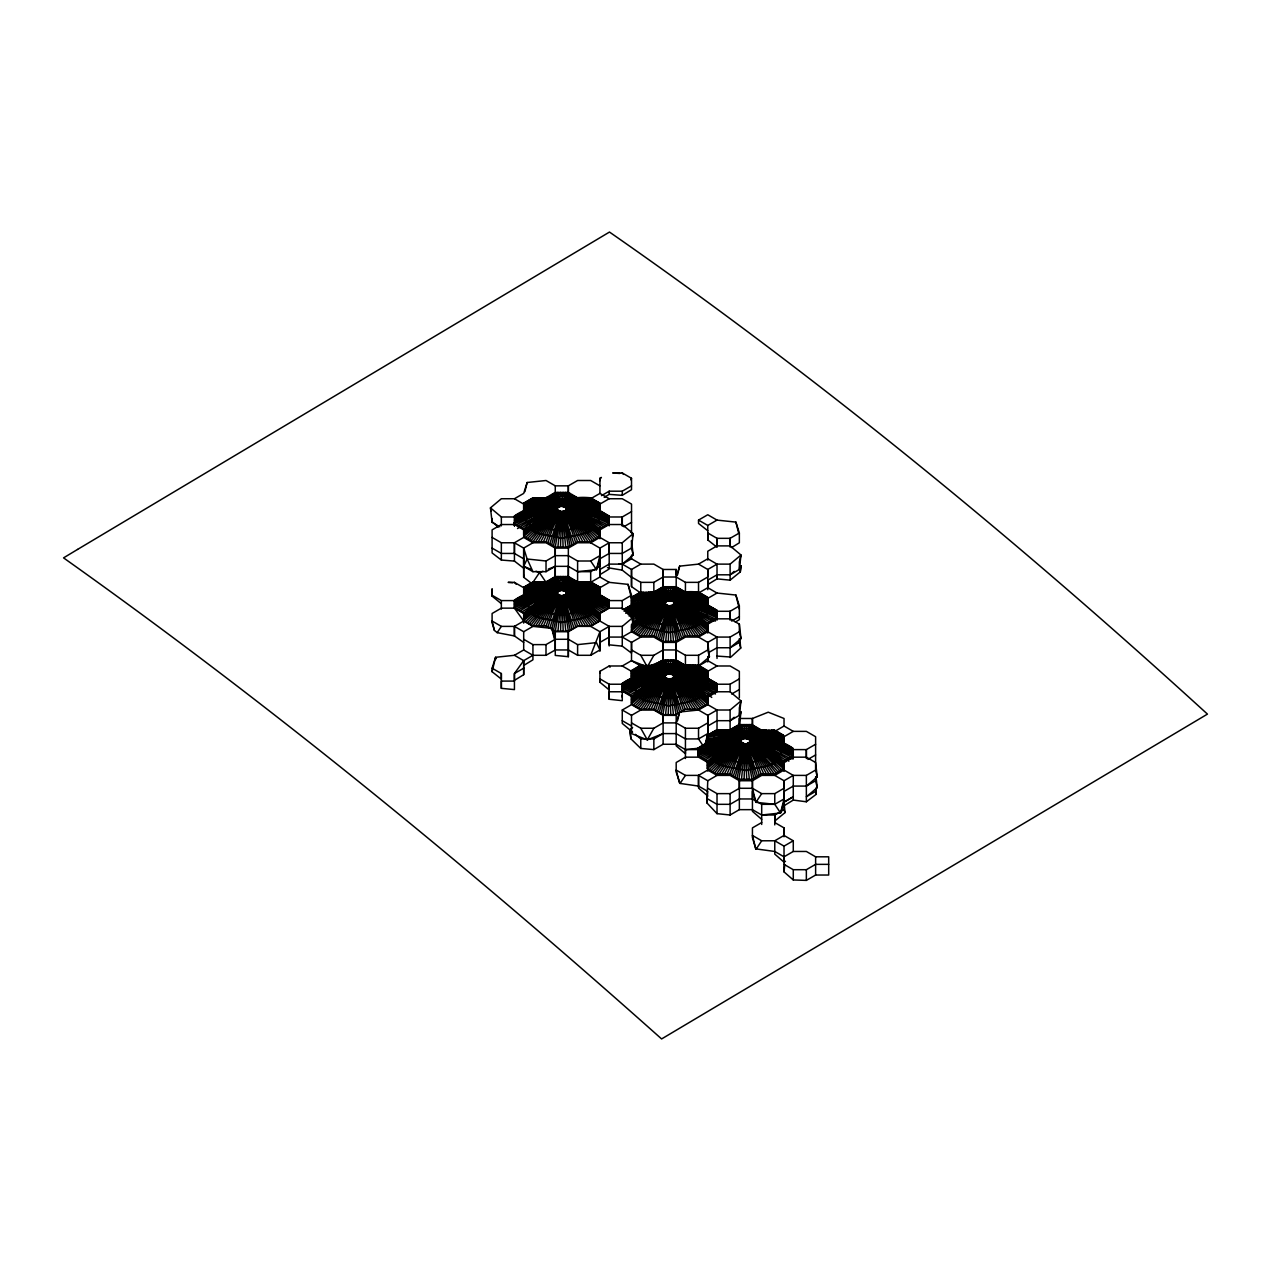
<?xml version="1.0" encoding="UTF-8"?>
<svg xmlns="http://www.w3.org/2000/svg" width="1271" height="1271" viewBox="0 0 1271 1271"><rect width="100%" height="100%" fill="white"/><g stroke="black" fill="none" stroke-linecap="round" stroke-linejoin="round"><path stroke-width="1.5" d="M495.07 659.315L496.373 658.521L495.563 657.298L492.099 668.196L501.346 673.535L501.346 679.095L492.099 671.724L495.563 657.298L514.437 655.296L523.684 649.958L523.684 631.719L514.437 626.381L501.346 626.381L492.099 621.042L494.419 630.416L497.168 632.656L514.437 635.945L523.684 642.411M717.019 658.426L717.019 637.073L707.772 642.411L707.772 649.958L698.526 655.296L698.526 665.988L709.409 656.869L707.772 642.411L698.526 637.073L685.434 637.073L676.188 642.411L663.112 642.411L653.85 637.073L640.775 637.073L631.512 642.411L631.512 653.087L622.266 646.145L609.19 644.842L609.19 626.381L599.928 621.042L599.928 613.496L609.19 608.142L622.266 608.142L633.149 617.277L622.266 626.381L609.19 626.381L599.928 631.719L599.928 649.958L590.681 655.296L577.606 655.296L568.344 649.958L555.268 649.958L546.006 655.296L532.93 655.296L523.684 660.65L514.421 673.535L514.437 689.597L501.346 688.342L501.346 681.081L514.437 681.081M514.437 626.396L514.437 635.945L514.437 626.381L523.684 621.042L532.93 626.381L551.805 628.382L555.268 639.281L555.268 655.423L568.344 656.694L568.344 631.719L577.606 626.381L590.681 626.381L599.944 631.719L599.928 651.308M558.001 594.574L544.671 602.089L523.747 619.056L523.747 613.019L514.485 607.665L514.485 600.119C526.814 591.11 542.812 589.14 557.54 592M632.338 537.093L633.149 533.645L631.512 548.103L622.266 553.441L609.19 553.441L599.928 558.779L599.928 566.342L590.681 571.68L577.606 571.68L568.344 566.342L555.268 566.342L546.022 571.68L532.93 571.68L523.684 566.342L523.684 558.779L514.437 553.441L514.437 542.765L523.684 537.426L532.93 542.765L546.022 542.765L555.268 548.103L568.344 548.103L577.606 542.765L590.681 542.765L599.928 537.426L609.19 542.765L622.266 542.765L633.149 533.645L622.266 524.526L609.19 524.526L599.928 529.864M599.944 507.653L579.608 505.461L565.929 507.637L561.019 506.223L557.524 507.749C542.733 505.191 526.766 506.938 514.421 516.01L514.421 517.535L540.54 510.148L557.127 508.718L531.898 512.817L514.421 519.045M523.684 510.672L523.684 503.125L532.93 497.787C545.64 501.807 556.269 490.733 568.566 494.8C575.763 500.011 585.915 495.881 592.286 502.696L594.955 509.48L599.864 513.262L609.19 516.01L609.19 522.063L583.087 512.054L566.485 509.147L591.19 515.486L609.19 523.573L599.944 528.911L599.928 536.473L590.681 541.811L577.606 541.811L568.344 547.15L555.268 547.15L546.006 541.811L532.93 541.811L523.684 536.473L545.037 518.568L558.096 510.577M523.684 668.196L514.437 673.535L514.437 680.35L523.684 674.694L523.684 668.196L523.684 660.65L514.437 655.296M523.731 594.78L523.747 587.218L532.994 581.88C545.688 585.899 556.333 574.826 568.63 578.909C575.827 584.104 585.979 579.989 592.35 586.805L595.019 593.589L599.928 597.354L609.254 600.119L609.254 607.665L600.007 613.003L599.991 620.566L590.745 625.904L577.67 625.904L568.407 631.242L555.332 631.242L546.069 625.904L532.994 625.904L523.747 620.566L545.1 602.676L558.144 594.685M531.612 583.405L523.684 577.256L523.684 548.103L514.437 542.765L501.346 542.765L492.099 537.426M568.344 649.958L568.344 631.719L555.268 631.719L555.268 649.958M532.93 542.765L523.684 548.103L527.147 559.002L546.022 561.004L555.268 555.649L555.268 548.103L555.268 577.018L546.022 582.356L532.93 582.356L539.476 572.617L542.987 571.219M568.359 566.342L568.344 577.018L576.065 581.467M599.928 682.289L599.928 678.873L609.19 684.227L609.19 689.883L599.928 682.289L599.944 671.326L609.19 665.988L622.266 665.988L631.512 671.326L631.528 678.873L628.446 680.652M599.944 577.384L599.944 569.472L609.19 564.117L622.266 564.133L631.512 569.472L631.512 586.63L640.775 593.049L640.775 582.356L631.512 577.018M577.606 571.68L596.464 569.678L599.928 555.649L599.944 548.103L609.19 542.765L609.19 568.995L599.944 574.651L599.944 569.472M599.928 480.724L599.928 478.341L601.405 477.435L599.928 478.293L599.944 493.402L609.19 498.74L622.266 498.74L631.528 504.079L631.528 532.994L631.02 531.405M622.266 691.265L622.266 700.686L609.19 699.257L609.19 691.774L622.266 691.774M609.19 553.441L609.19 542.765M609.19 525.876L609.19 516.979M622.266 697.286L622.266 695.062M709.472 695.348L695.618 686.07L673.916 677.348L687.961 683.035L701.576 691.36L707.629 696.429L707.629 703.975L698.367 709.313L685.291 709.313L676.045 714.652L662.954 714.652L653.707 709.313L640.616 709.313L631.369 703.975L631.369 696.429L622.123 691.074L622.123 683.528C634.42 674.456 650.45 672.597 665.178 675.409M609.19 516.979L622.266 516.979L622.266 525.876L622.266 516.979L631.528 511.625M631.369 678.19L631.369 670.627L640.616 665.289C653.326 669.309 663.97 658.235 676.251 662.318C683.448 667.513 693.601 663.398 699.987 670.214L702.641 676.998L707.55 680.763L716.876 683.528L716.876 691.074L707.629 696.429M624.172 609.174L631.48 604.964L631.48 597.402L640.743 592.064C653.437 596.083 664.082 585.01 676.379 589.093C683.56 594.288 693.728 590.173 700.099 596.989L702.768 603.773L707.661 607.538L716.987 610.302L717.003 617.849L707.74 623.187L707.74 630.75L698.494 636.088L685.403 636.088L676.156 641.426L663.065 641.426L653.818 636.088L640.743 636.088L631.48 630.75L631.48 624.951M631.512 586.63L631.512 578.448M663.112 660.65L663.112 642.411L663.097 660.65L647.304 666.925L631.512 660.65L622.266 665.988M663.097 587.695L663.112 569.472L676.188 569.472L676.188 587.695L663.097 587.695L663.112 569.472L653.85 564.117L640.775 564.133L631.512 569.472L631.512 577.463L622.266 570.155L607.474 567.66M631.512 722.897L640.775 728.251L653.85 728.251L663.112 722.897L663.112 715.351L653.85 710.012L640.775 710.012L631.512 715.351L631.512 733.589L647.304 739.865L663.112 733.589L676.188 733.589L685.434 738.928L698.526 738.928L707.772 733.589L704.738 745.855M676.188 660.634L676.188 642.411L676.188 660.65L685.434 665.988L685.434 655.296L676.188 649.958L663.097 649.958L653.85 655.296L640.775 655.296L631.512 649.958M676.188 574.81L676.188 569.472M749.731 742.137L763.871 747.682L777.487 756.007L783.54 761.075L783.524 768.637L774.277 773.975L761.202 773.975L751.939 779.314L738.864 779.314L729.618 773.975L716.526 773.975L707.28 768.637L707.28 761.075L698.033 755.737L698.017 748.19C710.33 739.118 726.361 737.244 741.072 740.072M707.772 796.011L698.526 788.068L698.526 786.082L698.526 775.389L707.772 770.051L717.019 775.389L730.11 775.389L739.357 780.744L752.432 780.744L761.694 775.389L774.77 775.389L784.016 770.051L784.016 762.505L793.279 757.166L806.354 757.166L815.601 762.505L817.237 776.962L806.354 786.082L793.279 786.082L784.016 791.42L784.016 798.966L780.553 812.995L761.694 814.997L752.432 809.659L739.357 809.659L730.11 814.997L717.019 813.647L706.851 802.843L707.772 791.42L698.526 786.082L680.08 783.429L676.188 772.133L676.188 762.505L685.434 757.166L698.526 757.166L707.772 762.505M740.993 740.199L719.291 740.167L705.421 743.916L707.772 736.719L707.772 715.351L717.019 710.012L730.11 710.012L740.993 700.893L730.11 691.774L717.019 691.774L707.772 697.112L707.772 704.674L717.019 710.012L717.019 731.381M698.526 665.988L707.772 660.65L707.772 656.869M707.772 605.933L707.772 598.387L701.608 594.828M707.772 589.696L707.772 580.148L717.019 574.81L730.11 574.81L739.357 569.472L740.993 555.014L730.11 545.895L717.019 545.895L717.019 538.332L730.11 538.332L739.357 532.994L735.893 522.111L717.019 520.109L707.772 514.755L698.526 520.093L698.526 523.461L707.772 530.738M707.772 532.994L717.019 538.332L717.019 547.277L707.772 539.937L707.772 532.74M717.019 574.81L717.019 578.877L707.772 584.549M730.11 814.997L730.11 793.628L739.357 788.29L752.448 788.29L761.694 793.628L774.77 793.628L784.016 788.29L784.032 780.744L793.279 775.389L806.354 775.405L815.601 770.051L815.617 736.719L806.354 731.381L793.279 731.365L784.032 726.027L774.77 731.381M739.357 631.735L739.357 624.172L730.11 618.834L717.019 618.834L707.772 624.172L707.772 631.735L717.019 637.073L730.11 637.073L739.357 631.735L740.993 638.63L730.11 647.749L717.019 647.749L709.313 652.198M739.357 788.29L739.357 780.744L739.357 809.659M774.77 821.05L785.017 812.614L784.032 802.096L793.279 796.758L784.016 802.096L780.553 812.995L774.77 804.321L761.694 804.321L752.432 798.966L752.432 780.744L752.448 788.29L755.911 802.319L774.77 804.321L784.016 798.966M784.032 856.813L793.279 851.459L806.354 851.459L815.617 856.813L828.692 856.813L828.692 875.036L815.617 875.036L806.354 880.39L793.279 879.961L784.016 871.874L784.016 856.813L774.77 851.459L755.768 848.869L752.432 837.621L752.432 827.882L761.694 822.544M783.54 761.075L792.786 755.737L792.786 748.19C780.458 739.182 764.475 737.196 749.731 740.072M793.279 879.961L793.279 869.698L784.016 864.359M784.016 805.735L793.279 800.079L806.354 801.779L816.284 794.248L815.601 789.021M815.617 856.813L815.617 875.036M557.476 509.973L543.353 515.518L529.737 523.843L523.684 528.911L523.684 534.884M609.19 516.01L599.944 510.672L599.928 503.125L590.681 497.787C580.783 496.977 569.265 496.437 563.593 506.43M609.254 600.119L600.007 594.78L599.991 588.807M716.876 683.528L707.629 678.19L707.629 670.627L698.383 665.289C688.485 664.495 676.95 663.939 671.295 673.948M716.987 610.302L707.74 604.948L707.74 597.402L698.494 592.064C688.596 591.253 677.062 590.713 671.406 600.722M783.54 742.836L783.54 735.289L774.277 729.951C761.551 734.225 750.954 722.738 738.642 726.964C731.461 732.175 721.293 728.061 714.922 734.876L712.253 741.644L707.343 745.426L698.017 748.19M491.925 595.988L492.099 589.029L491.925 595.988L501.346 603.693M740.294 571.902L740.993 565.69L740.294 571.902L730.11 580.148L717.019 578.877L717.019 564.133L707.772 558.779L698.526 564.117L679.651 566.135L676.188 577.018L663.097 577.018L653.85 582.356L640.775 582.356M560.495 547.15L561.687 511.641M560.559 631.242L561.75 595.734M668.308 641.426L669.499 605.917M668.196 714.667L669.372 679.159M744.091 779.314L745.283 743.805M561.925 506.223L563.117 492.433M561.989 590.332L563.18 576.541M669.738 600.516L670.929 586.725M669.626 673.741L670.802 659.951M745.521 738.403L746.713 724.613M557.89 547.15L561.448 511.641M557.937 631.242L561.496 595.734M665.686 641.426L669.245 605.917M665.575 714.652L669.134 679.143M741.486 779.314L745.044 743.805M609.19 637.073L622.266 637.073L631.512 631.719L633.149 617.277L632.338 620.725M739.357 715.351L740.993 700.893L739.357 707.804L739.357 715.351L730.11 720.689L717.019 720.689L707.772 726.027M739.563 724.232L740.993 711.569L739.357 718.48L739.357 726.027L739.357 718.48L752.432 718.48L768.24 712.189L784.032 718.48L784.032 726.249M562.179 506.239L565.738 492.433L568.344 492.433L577.606 497.787M562.243 590.332L564.96 578.083L565.802 576.541L568.407 576.541L577.67 581.88L590.745 581.88L599.991 587.218L599.944 595.257L609.19 600.595L622.266 600.595L631.528 595.257L628.049 584.374L609.19 582.356L599.928 587.71L592.222 583.246M669.976 600.516L673.535 586.725L676.156 586.725L685.403 592.064M669.865 673.741L673.423 659.951L676.045 659.951L685.291 665.289M745.775 738.403L749.334 724.613L751.955 724.613L761.202 729.951M555.268 547.15L561.194 511.625M555.332 631.242L561.258 595.718L565.706 594.637L566.103 591.65L561.083 590.316L557.588 591.857L557.143 593.636L561.178 595.765M663.065 641.426L669.007 605.902M662.954 714.652L668.88 679.127L673.344 678.047L673.725 675.06L668.705 673.725L665.21 675.266L664.781 677.046L668.816 679.191M738.864 779.314L744.79 743.789M553.409 546.085L560.956 511.593L565.643 510.545L566.04 507.558M553.473 630.178L561.019 595.702M661.222 640.362L668.768 605.87M661.111 713.587L668.641 679.111M737.005 778.249L744.552 743.757M784.763 864.788L784.016 871.874M551.566 545.005L560.718 511.562M551.63 629.113L560.781 595.67M659.379 639.297L668.514 605.838M659.252 712.523L668.403 679.079M735.162 777.185L744.313 743.726M706.851 802.843L707.772 780.744L698.526 775.389L685.434 775.389L676.188 770.051L679.334 782.745M557.524 507.749L557.095 509.544L561.115 511.673M740.691 741.708L741.12 739.913L744.615 738.387L749.636 739.722L750.081 741.597L747.459 743.583L744.711 743.837L740.691 741.708L725.344 745.998L701.719 757.881M524.891 491.67L527.147 482.503L546.022 480.502L555.268 485.84L568.344 485.84L577.606 480.502L590.681 480.502L599.928 485.84M677.491 574.889L679.651 566.135M677.491 720.768L679.222 713.762M562.418 506.255L565.643 496.31L568.344 492.433M562.481 590.348L565.706 580.418L568.407 576.541M670.23 600.532L673.439 590.602L676.156 586.725M670.103 673.757L673.328 663.827L676.045 659.951M746.013 738.419L749.239 728.49L751.955 724.613M549.707 543.94L560.479 511.53M549.771 628.049L560.543 595.622M657.52 638.217L668.292 605.806M657.409 711.458L668.165 679.032M733.303 776.104L744.075 743.694M547.865 542.876L552.663 528.355L560.241 511.482M547.928 626.968L552.726 612.447L560.304 595.575M655.677 637.152L660.475 622.631L668.053 605.759M655.55 710.394L660.348 695.873L667.942 679M731.461 775.04L736.259 760.519L743.837 743.646M527.147 482.503L523.684 493.402L514.437 498.74L501.346 498.74L490.463 507.844L492.099 522.317L499.805 526.766M599.944 558.779L596.464 569.678L590.681 561.004L577.606 561.004L568.344 555.649L555.268 555.649M599.944 631.719L590.681 655.296M663.097 722.897L676.188 722.897L679.651 712.014L698.526 710.012L707.772 704.674M546.006 541.811L551.28 527.942L560.018 511.435M546.069 625.904L551.344 612.034L560.082 595.527M653.818 636.088L659.093 622.218L667.815 605.711M653.707 709.313L658.982 695.444L667.704 678.936M729.618 773.975L734.892 760.106L743.614 743.599M562.656 506.271L567.025 496.707L570.202 493.513M562.719 590.38L567.088 580.799L570.266 577.606M670.468 600.548L674.822 590.983L678.015 587.79M670.357 673.789L674.71 664.209L677.888 661.015M746.252 738.435L750.621 728.871L753.798 725.677M543.4 541.811L549.803 527.672L559.796 511.371M543.464 625.904L549.866 611.764L559.86 595.479M651.197 636.088L657.615 621.948L667.593 605.663M651.086 709.313L657.504 695.189L667.482 678.889M726.996 773.975L733.399 759.836L743.392 743.535M630.797 479.818L631.512 478.293L622.266 472.955L612.717 472.955L619.74 473.463M785.907 761.647L787.496 758.294L793.152 758.882M562.894 506.303L566.516 499.519L572.045 494.578M562.958 590.395L566.58 583.627L572.109 578.67M670.707 600.579L674.329 593.811L679.858 588.854M670.595 673.821L674.202 667.037L679.747 662.08M746.49 738.467L750.112 731.683L755.641 726.742M540.779 541.811L548.262 527.481L559.574 511.307M540.842 625.904L548.325 611.589L559.637 595.416M648.591 636.088L656.074 621.773L667.386 605.584M648.464 709.313L655.963 694.999L667.259 678.825M724.375 773.975L731.858 759.661L743.17 743.471M538.157 541.811L546.721 527.322L559.351 511.244M538.221 625.904L546.784 611.43L559.415 595.336M645.97 636.088L654.517 621.598L667.164 605.52M653.85 655.296L647.304 666.925L640.775 655.296M645.859 709.313L654.406 694.84L667.053 678.746M653.85 728.251L647.304 739.865L640.775 728.251M721.769 773.975L730.317 759.486L742.963 743.408M563.132 506.335L569.63 497.708L573.904 495.642M563.196 590.443L569.694 581.8L573.968 579.735M670.945 600.627L677.443 591.984L681.717 589.919M670.834 673.852L677.332 665.21L681.59 663.16M746.728 738.515L753.242 729.872L757.5 727.806M535.552 541.811L545.195 527.131L559.145 511.164M535.615 625.904L545.259 611.224L559.208 595.257M643.348 636.088L652.992 621.408L666.957 605.441M643.237 709.313L652.881 694.633L666.846 678.682M719.148 773.975L728.791 759.295L742.757 743.328M497.168 632.656L501.346 626.381M680.08 783.429L685.434 775.389M761.694 793.628L755.911 802.319L752.432 791.42L752.432 811.327L761.694 819.35M756.102 849.187L761.694 840.782L774.77 840.782L784.016 846.121L784.032 862.167L785.494 861.277M532.93 541.811L543.734 526.83L558.954 511.085M532.994 625.904L543.797 610.938L559.018 595.178M640.743 636.088L651.546 621.122L666.767 605.361M640.616 709.313L651.435 694.347L666.64 678.587M716.526 773.975L727.346 759.009L742.55 743.249M563.371 506.382L570.949 498.2L575.747 496.707M563.434 590.491L571.013 582.293L575.811 580.815M671.279 600.659L673.837 601.834L673.455 604.821L668.927 605.949L664.892 603.82L666.83 600.992L671.279 600.659L678.762 592.477L683.56 590.999M671.056 673.9L678.65 665.718L683.448 664.225M746.967 738.546L754.545 730.364L759.343 728.887M531.087 540.731L542.431 526.385L558.763 510.99M531.151 624.839L542.495 610.477L558.827 595.098M638.884 635.023L650.228 620.661L666.576 605.266M638.773 708.249L650.116 693.887L666.449 678.507M714.683 772.911L726.027 758.549L742.359 743.154M529.229 539.667L547.07 520.061L558.573 510.894M529.292 623.775L547.134 604.17L558.636 595.003M637.041 633.959L654.883 614.354L666.385 605.187M636.914 707.184L654.756 687.579L666.274 678.412M712.824 771.831L730.666 752.241L742.185 743.058M563.657 590.538L572.395 582.722L577.67 581.88M747.189 738.61L755.927 730.777L758.692 729.824L768.733 730.746L775.882 734.876L777.487 740.675L783.46 745.426L792.786 748.19M527.386 538.602L546.292 519.617L558.414 510.799M527.449 622.695L546.355 603.709L558.462 594.892M635.182 632.879L654.088 613.893L666.211 605.075M635.071 706.12L653.977 687.118L666.099 678.301M710.982 770.766L729.888 751.781L742.01 742.963M525.527 537.538L545.593 519.108L558.239 510.688M525.59 621.63L545.656 603.217L558.303 594.796M633.339 631.814L653.405 613.4L666.052 604.98M633.228 705.04L653.294 686.626L665.94 678.206M709.123 769.702L729.189 751.288L741.835 742.868M563.831 506.494L573.809 498.883L580.227 497.787M563.879 590.586L573.872 582.976L580.275 581.88M671.628 600.77L681.621 593.16L688.024 592.064M671.517 674.011L681.494 666.401L687.913 665.289M747.427 738.658L757.405 731.047L763.823 729.951M739.786 638.662L740.707 648.115L730.904 657.043L717.019 656.074M523.684 534.948L544.608 517.996L557.953 510.465L544.29 517.376L523.684 533.439M631.48 629.24L652.42 612.272L665.75 604.742L652.102 611.653L631.48 627.731M631.369 702.466L652.309 685.498L665.639 677.983L652.722 686.086L631.369 703.975M707.28 767.128L728.204 750.16L741.549 742.629M631.48 630.75L652.833 612.86L665.893 604.869M707.28 768.637L728.633 750.748L741.692 742.757M523.747 617.547L544.353 601.469L557.874 594.447L544.083 600.849L523.747 616.038M631.369 700.957L651.975 684.894L665.511 677.856M707.28 765.619L727.886 749.54L741.406 742.518M523.684 531.929L537.188 521.094L557.699 510.227L543.718 516.121L523.684 530.42M564.038 506.557L575.35 499.074L582.833 497.787M564.102 590.65L575.413 583.167L582.896 581.88M631.48 626.222L645.001 615.371L665.496 604.503M671.851 600.833L683.163 593.35L690.646 592.064M631.369 699.447L644.89 688.612L665.384 677.729M671.739 674.075L683.035 666.576L690.518 665.289M707.28 764.093L720.8 753.258L741.295 742.391M747.634 738.721L758.946 731.238L766.429 729.951M523.747 613.019L536.473 603.455L557.54 594.065L542.924 599.038L521.888 611.939M523.747 614.529L536.934 604.313L557.635 594.192M618.707 563.752L622.266 564.133L633.149 555.014L631.512 540.556L631.512 548.103L633.149 555.014M633.006 621.932L651.149 609.794L665.289 604.249L644.683 614.481L631.48 624.697M698.526 564.117L707.772 569.472L707.772 577.018L698.526 582.356L698.526 593.049L707.772 587.71L707.772 569.472L717.019 564.117L730.11 564.133L740.993 555.014L739.357 561.909L739.357 569.472M730.11 574.81L734.193 571.394M631.369 696.429L644.095 686.864L665.178 677.475L650.561 682.448L629.526 695.348M631.369 697.938L644.572 687.722L665.273 677.602M632.608 727.536L629.876 729.808L630.909 738.816L640.775 748.46L653.85 749.604L663.112 744.266L676.188 744.266L685.434 749.604L698.526 749.604M730.11 720.689L734.193 717.273M707.28 761.075L720.006 751.526L741.072 742.137M707.28 762.584L720.466 752.368L741.184 742.264M816.014 776.803L817.237 787.655L806.354 796.758L815.601 791.42M564.26 506.636L572.665 500.996L585.454 497.787M564.324 590.729L572.728 585.089L585.518 581.88M672.057 600.913L680.478 595.273L693.251 592.064M671.946 674.138L680.35 668.498L693.14 665.289M747.856 738.801L756.261 733.16L769.05 729.951M521.825 527.846L535.695 518.552L557.397 509.83M632.37 620.137L650.673 609.222L665.194 604.122M705.421 760.01L719.291 750.732L740.993 742.01L725.916 746.554L703.578 758.946M564.467 506.7L573.729 501.171L588.076 497.787M564.531 590.808L573.793 585.28L588.123 581.88M672.264 600.992L681.542 595.464L695.873 592.064M672.152 674.218L681.415 668.689L695.761 665.289M748.063 738.88L757.325 733.351L771.672 729.951M519.982 526.782L534.837 517.805L557.318 509.703M520.046 610.874L534.884 601.898L557.381 593.795M632.227 618.151L650.116 608.666L665.13 603.979L649.545 608.11L630.686 617.166M627.667 694.284L642.522 685.307L665.003 677.205M731.651 547.531L739.357 542.796L739.357 532.994M735.337 622.107L739.357 619.644L739.357 605.933L735.893 595.05L717.019 593.049L707.772 587.695M604.202 497.39L609.19 494.355L622.266 495.34L631.512 489.685L631.512 478.293M517.519 528.545L520.602 526.671M564.658 506.795L574.746 501.425L590.681 497.787M564.721 590.888L574.81 585.518L590.745 581.88M672.47 601.072L682.543 595.702L698.494 592.064M672.359 674.297L682.432 668.927L698.383 665.289M748.254 738.959L758.342 733.589L774.277 729.951M518.123 525.701L541.748 513.818L557.254 509.56M518.187 609.81L541.811 597.926L557.318 593.668L541.287 597.354L516.344 608.745M625.825 693.219L649.433 681.335L664.94 677.078L648.909 680.763L623.966 692.155M546.022 497.771L555.268 492.433L565.754 492.433M546.069 581.88L555.332 576.541L565.817 576.541M653.818 592.064L663.081 586.725L673.551 586.725M653.707 665.289L662.954 659.951L673.439 659.951M709.123 734.225L729.189 735.258L741.835 739.341L721.912 735.019L707.28 735.289L716.526 729.951L729.618 729.951L738.864 724.613L749.35 724.613M528.307 501.41L531.389 499.63M519.061 514.31L523.684 511.625L523.684 504.079L514.437 498.74M549.104 496.961L546.022 498.74L532.93 498.74M599.944 493.402L590.681 498.74L577.606 498.74L574.524 496.961M601.469 495.642L609.19 491.178L622.266 491.194L631.512 485.84M609.19 498.74L599.928 504.079L599.928 511.641L604.567 514.31M623.807 526.766L631.528 522.317M492.099 595.257L501.346 600.595L514.437 600.595L523.684 595.257L523.684 587.695L514.421 582.356L508.13 582.356L512.849 582.754M590.681 561.004L599.928 555.649M577.606 561.004L577.606 582.356L590.681 582.356L599.928 577.018L599.928 548.103L590.681 542.765M622.266 564.133L631.512 558.779L640.775 564.117M523.684 631.735L532.93 626.381M698.526 520.093L707.772 525.447L717.019 520.093M523.684 639.281L532.93 644.619L546.006 644.619L555.268 639.281L568.359 639.281L577.606 644.619L596.464 642.618L599.928 649.958M717.019 545.895L707.772 551.233L707.772 560.13M590.681 626.381L599.928 621.042M626.889 608.602L631.528 605.933L631.528 595.257M661.571 588.6L653.85 593.049L653.85 582.356M599.928 642.411L609.19 637.073M707.772 598.387L717.019 593.049M739.357 605.933L730.11 611.287L717.019 611.287L710.854 607.713M631.512 671.326L640.775 665.988L631.512 660.65L631.512 642.411L622.266 637.073M698.526 637.073L707.772 631.719M625.348 682.432L622.266 684.227L609.19 684.227L609.19 699.257M731.651 621.074L739.357 616.626M631.179 730.889L622.266 723.453L622.266 710.012L631.512 704.674L640.775 710.012M730.11 647.749L739.357 642.411L739.357 638.63M739.357 697.731L739.357 671.326L730.11 665.988L717.019 665.988L707.772 671.326L707.772 678.873L717.019 684.227L730.11 684.211L739.357 678.873M635.325 734.368L640.775 738.928L653.85 738.928L663.112 733.589M731.651 694.014L739.357 689.565M676.188 722.897L685.434 728.251L698.526 728.251L707.772 722.897M707.772 780.744L717.019 775.389M793.279 731.365L784.016 736.719L784.032 744.266M815.617 744.266L806.354 749.604L793.279 749.604L793.279 758.501M807.895 759.407L815.617 754.942M806.354 786.082L815.601 780.744L815.601 776.962M761.694 814.997L774.77 814.997L784.032 809.659L784.016 780.744L774.77 775.389M774.77 824.911L774.77 814.997L774.77 822.559L784.016 827.882L784.032 835.444L774.77 840.782L774.77 854.112L784.032 862.167M784.016 846.121L793.279 840.782L793.279 851.459M793.279 869.698L806.354 869.698L815.601 864.359L828.692 864.359M564.848 506.875L575.684 501.743L592.54 498.852M672.661 601.151L683.48 596.035L700.337 593.128M748.444 739.039L759.28 733.907L776.136 731.016M557.159 509.29L540.795 512.674L514.421 523.573L516.36 524.685L533.089 516.296L557.206 509.433M629.193 616.181L649.02 607.538L665.003 603.709M699.876 756.801L724.82 745.426L740.802 741.597L724.391 744.838L698.033 755.737M565.039 506.97L576.541 502.14L594.383 499.916M672.836 601.247L684.354 596.433L702.196 594.192M748.635 739.134L760.137 734.32L777.979 732.08M514.485 607.665L540.858 596.766L557.222 593.382M628.446 614.862L648.607 606.95L664.971 603.566L648.337 606.346L627.604 613.877M622.123 691.074L648.496 680.192L664.844 676.792M514.421 522.063L540.54 512.054L557.127 509.147M514.485 606.156L540.604 596.163L557.191 593.239L540.477 595.527L514.485 604.646M622.123 689.565L648.226 679.572L664.828 676.665L648.099 678.936L622.123 688.056M698.033 754.227L724.136 744.234L740.723 741.311M514.421 520.554L540.413 511.435L557.127 509.004M565.214 507.065L577.336 502.601L596.242 500.981M565.277 591.174L577.384 586.694L596.306 585.089M625.761 613.321L648.226 605.711L664.924 603.28M673.01 601.358L685.133 596.877L704.039 595.273M672.899 674.583L685.021 670.103L703.927 668.498M698.017 752.718L724.009 743.599L740.723 741.168M748.81 739.245L760.932 734.765L779.838 733.16M548.246 569.138L555.268 566.342L555.268 577.018L568.344 577.018L568.344 548.103M514.485 603.137L540.477 594.892L557.175 592.969M625.761 611.939L648.226 605.06L664.924 603.137M622.123 686.547L648.099 678.301L664.812 676.379M698.017 751.209L724.009 742.947L740.723 741.025L724.136 742.312L698.017 749.699M565.373 507.177L578.019 503.094L598.085 502.061M565.436 591.269L578.083 587.202L598.148 586.153M673.185 601.453L685.832 597.386L705.898 596.337M673.058 674.694L685.705 670.611L705.77 669.563M748.969 739.341L761.615 735.258L781.681 734.225M631.48 604.964L644.222 601.485L665.289 602.184L651.53 600.373L631.48 603.439M514.485 601.628L540.604 594.256L557.191 592.826M624.029 611.176L648.337 604.44L664.94 603.01L648.607 603.82L624.093 609.746M622.123 685.037L648.226 677.665L664.828 676.236M565.531 507.288L578.591 503.634L599.928 503.125M565.595 591.38L578.639 587.742L599.991 587.218M673.328 601.564L686.388 597.926L707.74 597.402M673.217 674.79L686.276 671.152L707.629 670.627M749.127 739.452L762.187 735.814L783.54 735.289M521.825 511.736L535.695 508.003L557.397 508.035M521.888 595.845L535.758 592.095L557.461 592.127L534.884 592.858L520.046 596.909M629.638 606.029L643.491 602.279L665.194 602.311M629.51 679.254L643.38 675.505L665.083 675.537L642.522 676.267L627.667 680.319M519.982 512.817L534.837 508.765L557.318 508.162M627.779 607.093L642.633 603.042L665.13 602.454L641.744 603.789L625.936 608.158M703.578 744.981L718.433 740.929L740.914 740.342M518.123 513.881L541.748 508.384L557.254 508.305L533.089 510.275L516.28 514.946M518.187 597.974L541.811 592.493L557.318 592.397M625.825 681.383L649.433 675.902L664.94 675.807M701.719 746.045L725.344 740.564L740.85 740.469L716.685 742.439L699.876 747.11M516.344 599.054L541.287 593.049L557.254 592.54L540.858 593.636L514.485 600.119M624.077 609.222L649.02 603.232L665.003 602.724M623.966 682.463L648.909 676.458L664.892 675.95L648.496 677.046L622.123 683.528M514.421 516.01L540.795 509.544L557.159 508.575M565.674 507.399L579.004 504.222L599.944 504.635M565.738 591.508L579.068 588.33L599.991 588.727M673.471 601.676L686.817 598.498L707.74 598.911M673.36 674.917L686.69 671.739L707.629 672.137M749.27 739.563L762.6 736.386L783.54 736.799M523.684 509.163L536.87 506.351L557.588 507.765M523.731 593.271L536.934 590.443L557.635 591.873M631.369 676.68L644.572 673.852L665.273 675.282L651.705 672.979L631.369 675.171M707.28 741.327L720.466 738.515L741.184 739.944M565.802 507.526L579.322 504.841L599.944 506.144M565.865 591.619L579.385 588.934L599.991 590.237M673.614 601.803L687.134 599.118L707.74 600.42M673.487 675.028L687.007 672.343L707.629 673.646M559.351 506.636L555.157 503.459C540.032 509.067 558.827 522.095 567.819 515.978C583.548 511.514 565.945 497.009 556.444 503.205L549.803 498.883L543.4 497.771M559.415 590.729L555.22 587.552C540.096 593.16 558.89 606.188 567.867 600.087C583.611 595.606 566.008 581.117 556.507 587.313L549.866 582.976L543.464 581.88M667.164 600.913L662.969 597.735C647.845 603.344 666.624 616.371 675.616 610.271C691.36 605.79 673.741 591.285 664.256 597.497L657.615 593.16L651.213 592.064M667.053 674.138L662.858 670.961C647.717 676.569 666.512 689.613 675.505 683.496C691.249 679.016 673.63 664.526 664.145 670.723L657.504 666.401L651.086 665.289M742.963 738.801L738.753 735.623C723.628 741.231 742.423 754.259 751.415 748.158C767.144 743.678 749.54 729.173 740.04 735.369L733.399 731.047L726.996 729.951M523.684 507.653L537.188 505.461L557.699 507.637M523.731 591.746L537.252 589.553L557.747 591.746M631.48 601.93L645.001 599.737L665.496 601.93M707.28 739.817L720.784 737.625L741.295 739.817L727.886 737.005L707.28 738.308M565.992 591.746L586.487 589.553L599.991 591.746M673.725 601.93L694.22 599.737L707.74 601.93M566.04 507.765L586.741 506.351L599.944 509.163M566.103 591.873L586.805 590.443L600.007 593.255M673.837 602.057L694.554 600.627L707.74 603.439M749.636 739.944L770.337 738.515L783.54 741.327M523.684 506.144L544.29 504.841L557.81 507.526M523.747 590.237L544.353 588.934L557.874 591.619M631.48 600.42L652.102 599.118L665.623 601.803L652.42 598.498L631.48 598.911M631.369 673.662L651.975 672.343L665.511 675.028M566.135 507.907L587.202 507.208L599.944 510.672M566.199 592L587.266 591.301L600.007 594.78M673.948 602.184L695.015 601.485L707.74 604.948M673.821 675.409L694.887 674.71L707.629 678.19M523.684 504.635L544.608 504.222L557.953 507.399M523.747 588.727L544.671 588.33L558.001 591.508M631.369 672.137L652.309 671.739L665.639 674.917L652.722 671.152L631.369 670.627M698.637 748.206L685.434 749.604L685.434 758.517M566.215 508.035L587.917 508.003L601.787 511.736M566.278 592.127L587.98 592.095L601.85 595.845M674.027 602.311L695.73 602.279L709.599 606.029M673.916 675.537L695.618 675.505L709.472 679.254M749.826 740.199L771.529 740.167L785.383 743.916M566.294 508.162L588.791 508.765L603.646 512.817M566.358 592.27L588.854 592.858L603.693 596.909M674.107 602.454L696.587 603.042L711.442 607.093M673.995 675.679L696.476 676.267L711.331 680.319M749.89 740.342L772.387 740.929L787.242 744.981M592.604 582.944L575.747 585.852L564.912 590.967L582.468 584.851L594.447 584.009M700.226 666.354L683.369 669.261L672.55 674.393L690.089 668.26L702.069 667.434M523.684 503.125L545.037 503.634L558.096 507.288M523.747 587.218L545.1 587.742L558.144 591.38M631.48 597.402L652.833 597.926L665.893 601.564M729.618 729.951L734.892 730.777L743.614 738.61M525.527 502.061L545.593 503.094L558.239 507.177M525.59 586.153L545.656 587.202L558.303 591.269M633.339 596.337L653.405 597.386L666.052 601.453M633.212 669.563L653.294 670.611L665.94 674.694M566.421 592.397L581.927 592.493L605.552 597.974M674.17 602.581L689.676 602.676L713.301 608.158M674.059 675.807L689.565 675.902L713.174 681.383M749.954 740.469L765.476 740.564L789.084 746.045M527.386 500.981L546.292 502.601L558.414 507.065M527.433 585.089L546.355 586.694L558.462 591.174M635.182 595.273L654.088 596.877L666.211 601.358M635.071 668.498L653.977 670.103L666.099 674.583M710.982 733.16L729.888 734.765L742.01 739.245M740.755 740.755L724.391 741.708L707.343 745.426L707.359 751.256L713.333 756.007L714.922 761.806C724.152 767.732 736.004 768.018 746.442 770.607C755.991 766.921 767.398 768.018 775.882 761.806L777.487 756.007L783.46 751.256L783.46 745.426L766.413 741.708L750.049 740.755M566.485 592.54L582.452 593.049L607.395 599.054M674.218 602.724L690.201 603.232L715.144 609.222M674.107 675.95L690.089 676.458L715.033 682.463M750.017 740.612L766 741.12L790.927 747.11M491.289 511.307L490.463 507.844L501.346 516.979L514.437 516.979L514.437 524.526L523.684 529.864L523.684 537.426M514.437 524.526L501.346 524.526L492.099 529.864L492.099 552.949L501.346 560.05L514.437 561.083L523.684 568.232M514.437 553.441L501.346 553.441L492.099 548.103M676.188 577.018L685.434 582.356L698.526 582.356M685.434 655.296L698.526 655.296M707.772 788.29L717.019 793.628L730.11 793.628M752.432 798.966L739.357 798.966L730.11 804.321L717.019 804.321L707.772 798.966M529.229 499.916L547.07 502.14L558.573 506.97M566.453 508.575L582.817 509.544L599.864 513.262L599.864 519.092L593.891 523.843L592.286 529.642C583.055 535.568 571.219 535.854 560.765 538.443C551.217 534.741 539.81 535.854 531.326 529.642L529.737 523.843L523.747 519.092L523.239 515.581L523.747 513.262L529.737 508.511L532.438 501.743L538.475 498.582L548.516 497.66L554.156 500.456L560.018 506.43M529.292 584.025L547.134 586.249L558.636 591.063M566.516 592.683L582.881 593.636L599.928 597.354L599.928 603.185L593.954 607.951L592.35 613.75C583.119 619.676 571.267 619.962 560.829 622.552C551.28 618.85 539.873 619.946 531.389 613.75L529.8 607.951L523.811 603.185L523.287 599.674L523.811 597.354L529.785 592.604L532.501 585.836L538.539 582.674L548.579 581.753L554.22 584.549L560.082 590.538M637.041 594.192L654.883 596.433L666.385 601.247M636.914 667.434L654.756 669.658L666.274 674.488M674.138 676.093L690.503 677.046L707.55 680.763L707.55 686.61L701.576 691.36L699.971 697.159C690.741 703.085 678.905 703.371 668.467 705.961C658.918 702.259 647.511 703.356 639.011 697.159L637.422 691.36L631.449 686.61L630.924 683.083L631.449 680.763L637.422 676.013L640.139 669.261L646.161 666.083L656.217 665.162L661.857 667.958L667.704 673.948M712.824 732.08L730.666 734.32L742.185 739.134M566.485 508.718L583.087 510.148L609.19 517.519M566.548 592.826L583.135 594.256L609.254 601.628M674.17 676.236L690.773 677.665L716.876 685.037M531.071 498.852L547.928 501.743L558.763 506.875M531.135 582.944L547.992 585.852L558.827 590.983M638.884 593.128L655.741 596.035L666.576 601.151M638.773 666.354L655.629 669.261L666.449 674.393M714.683 731.016L731.524 733.907L742.359 739.039M540.779 497.787L548.262 499.074L559.574 506.557M566.501 508.861L583.198 510.783L609.19 519.045M540.842 581.88L548.325 583.167L559.637 590.65M648.591 592.064L659.093 592.89L667.815 600.722M566.564 592.969L583.262 594.892L609.254 603.137M674.297 603.137L691.011 605.06L717.003 613.321M648.464 665.289L655.963 666.576L667.259 674.075M674.186 676.379L690.9 678.301L716.876 686.547M724.375 729.951L731.858 731.238L743.17 738.721M538.157 497.787L546.721 499.233L555.157 503.459M538.221 581.88L546.768 583.325L555.22 587.552M645.97 592.064L656.074 593.35L667.386 600.833M645.859 665.289L654.406 666.735L662.858 670.961M721.753 729.951L730.317 731.397L738.753 735.623M566.501 509.004L583.198 511.435L609.19 520.554M674.297 603.28L691.011 605.711L717.003 614.83M750.097 741.168L766.794 743.599L792.786 752.718M535.552 497.787L549.882 501.171L559.145 506.7M643.348 592.064L657.695 595.464L666.957 600.992M535.615 581.88L549.946 585.28L559.208 590.808M643.237 665.289L657.584 668.689L666.846 674.218M719.148 729.951L733.478 733.351L742.757 738.88M750.081 741.311L766.683 744.234L792.786 754.227M547.865 496.707L552.663 498.2L560.241 506.382M655.677 590.999L660.475 592.477L668.053 600.675M547.928 580.815L552.726 582.293L560.304 590.491M655.55 664.225L660.348 665.718L667.942 673.9M731.461 728.871L736.259 730.364L743.837 738.546M532.93 497.787L548.865 501.425L558.954 506.795M640.743 592.064L656.678 595.702L666.767 601.072M532.994 581.88L548.929 585.518L559.018 590.888M640.616 665.289L656.567 668.927L666.64 674.297M716.526 729.951L732.477 733.589L742.55 738.959M566.516 593.382L582.881 596.766L609.254 607.665M674.138 676.792L690.503 680.192L716.876 691.074M783.54 738.308L762.918 737.005L749.397 739.69L770.019 737.625L783.54 739.817M566.421 509.433L582.404 513.262L607.347 524.637M674.218 603.709L690.201 607.538L715.144 618.913M707.629 675.171L694.109 672.979L673.614 675.155L694.427 673.852L707.629 676.68M566.358 509.56L581.88 513.818L605.489 525.701M674.17 603.852L689.676 608.11L713.301 619.994M749.954 741.74L765.476 745.998L789.084 757.881M566.294 509.703L588.791 517.805L603.646 526.782M674.107 603.979L696.587 612.082L711.442 621.058M566.358 593.795L588.854 601.898L603.709 610.874M673.995 677.205L696.476 685.307L711.331 694.284M741.549 739.563L728.204 736.386L714.461 735.988L707.28 736.799L707.28 742.836M566.215 509.83L587.917 518.552L601.787 527.846M674.027 604.122L695.73 612.844L709.599 622.123M549.723 495.642L553.981 497.708L560.479 506.335M657.52 589.919L661.794 591.984L668.292 600.627M549.771 579.735L554.045 581.8L560.543 590.443M657.409 663.16L661.667 665.21L668.165 673.852M733.319 727.806L737.577 729.872L744.075 738.515M607.331 514.946L582.404 508.956L566.421 508.448L581.864 508.384L605.489 513.881M566.135 509.973L587.202 519.346L599.944 528.911M673.948 604.249L695.015 613.639L707.74 623.187M716.987 611.812L690.884 604.44L674.281 603.01L690.63 603.82L707.661 607.538L707.677 613.369L701.687 618.119L700.099 623.934C690.868 629.86 679.016 630.146 668.578 632.72C659.029 629.034 647.622 630.13 639.138 623.918L637.534 618.119L631.56 613.369L631.036 609.858L631.56 607.538L637.534 602.788L639.138 596.989C645.716 590.094 656.106 592.445 662.969 597.735M792.786 749.699L766.683 742.312L750.081 740.898L775.31 744.997L792.786 751.209M673.837 604.376L694.554 614.481L707.74 624.697M566.103 594.192L586.805 604.313L600.007 614.529M673.725 677.602L694.427 687.722L707.629 697.938M749.636 742.264L770.337 752.368L783.54 762.584M530.706 569.138L523.684 566.342L527.147 559.002L532.93 571.68M535.965 571.219L539.476 572.617L546.022 582.356M673.725 604.503L694.22 615.371L707.74 626.222M565.992 594.32L586.487 605.203L599.991 616.038M673.614 677.729L694.109 688.612L707.629 699.447M749.525 742.391L770.019 753.258L783.54 764.109M609.254 604.646L583.262 595.527L566.564 593.096L591.619 598.72L609.254 606.156M716.876 688.056L690.9 678.936L674.186 676.522L699.257 682.146L716.876 689.565M717.003 616.34L690.884 606.346L674.281 603.423L699.002 609.778L717.003 617.849M565.802 510.354L579.322 517.376L599.928 533.439M673.614 604.631L687.134 611.653L707.74 627.731M565.865 594.447L579.385 601.469L599.991 617.547M673.487 677.856L687.007 684.894L707.629 700.957M749.397 742.518L762.918 749.54L783.54 765.619M792.786 755.737L766.413 744.838L750.049 741.454L774.118 748.46L790.943 756.801M565.674 510.465L579.004 517.996L599.928 534.964M673.471 604.742L686.817 612.272L707.74 629.24M565.738 594.574L579.068 602.089L599.991 619.056M673.36 677.983L686.69 685.498L707.629 702.466M749.27 742.629L762.6 750.16L783.524 767.128M551.566 494.578L557.095 499.519L560.718 506.303M659.379 588.854L664.908 593.795L668.514 600.579M551.63 578.67L557.159 583.627L560.781 590.395M659.252 662.08L664.797 667.037L668.403 673.821M735.162 726.742L740.691 731.683L744.313 738.467M607.395 608.73L582.468 597.354L566.485 593.525L589.744 601.151L605.552 609.81M715.033 692.155L690.089 680.763L674.107 676.935L697.382 684.561L713.174 693.219M565.531 510.577L578.591 518.568L599.928 536.473M673.328 604.869L686.388 612.86L707.74 630.75M565.595 594.685L578.639 602.676L599.991 620.566M673.217 678.094L686.276 686.086L707.629 703.975M749.127 742.757L762.187 750.748L783.524 768.637M592.222 499.63L595.305 501.41M677.729 588.6L680.811 590.38M712.395 619.295L715.478 621.074M516.36 524.685L523.684 528.911M599.928 577.018L609.19 582.356M707.772 660.65L717.019 665.988M698.526 665.988L706.231 670.437M631.512 631.719L640.775 637.073M712.395 692.234L715.478 694.014M776.311 732.271L779.393 734.05M698.526 710.012L707.772 715.351L707.772 736.719M784.016 770.051L793.279 775.405L793.279 800.079M523.684 649.958L532.93 655.296M622.266 710.012L631.512 715.351M622.266 720.689L631.528 726.027M784.016 835.444L793.279 840.782M761.694 840.782L752.432 835.444L755.768 848.869M565.373 510.688L578.019 519.124L598.085 537.538M673.185 604.98L685.832 613.4L705.898 631.814M565.436 594.796L578.083 603.217L598.148 621.63M673.058 678.206L685.705 686.626L705.77 705.04M787.242 758.946L772.387 749.969L749.89 741.867L771.529 750.732L785.383 760.01M565.214 510.799L577.336 519.617L596.242 538.602M673.01 605.075L685.133 613.893L704.039 632.879M565.277 594.892L577.384 603.709L596.29 622.695M672.899 678.301L685.021 687.118L703.927 706.12M601.85 611.939L587.98 602.661L566.278 593.938L587.266 603.455L600.007 613.003M623.441 474.401L622.266 472.955M565.039 510.894L576.541 520.061L594.383 539.667M672.836 605.187L684.354 614.354L702.196 633.959M565.102 595.003L576.605 604.17L594.447 623.775M672.724 678.412L684.227 687.579L702.069 707.184M748.635 743.058L760.137 752.241L777.979 771.847M492.099 521.698L498.264 527.1M516.296 584.326L514.421 582.356M553.409 493.513L556.603 496.707L560.956 506.271M661.222 587.79L664.399 590.983L668.768 600.548M661.111 661.015L664.288 664.209L668.641 673.789M553.473 577.606L556.65 580.799L561.019 590.38M737.021 725.677L740.199 728.871L744.552 738.435M564.848 510.99L581.197 526.385L592.54 540.747M672.661 605.266L688.993 620.661L700.337 635.023M672.55 678.507L688.882 693.887L700.226 708.249M748.444 743.154L764.792 758.549L776.136 772.911M564.912 595.098L581.244 610.477L592.588 624.839M632.608 732.096L629.876 729.808L630.909 738.816M599.944 530.42L586.741 520.204L566.04 510.1L586.424 521.094L599.928 531.929M707.772 694.077L711.744 697.429M711.029 619.12L713.539 621.265M672.47 605.361L687.675 621.122L698.494 636.088M564.658 511.085L579.878 526.845L590.681 541.811M748.254 743.249L763.474 759.009L774.277 773.975M672.359 678.587L687.563 694.347L698.367 709.313M564.721 595.178L579.941 610.938L590.745 625.904M664.256 597.497L667.593 600.77M556.444 503.205L559.796 506.494M740.04 735.369L743.392 738.658M664.145 670.723L667.482 674.011M556.507 587.313L559.86 590.586M672.264 605.441L686.229 621.408L695.873 636.088M564.467 511.164L578.432 527.131L588.06 541.811M748.063 743.328L762.028 759.295L771.672 773.975M672.152 678.682L686.118 694.633L695.761 709.313M564.531 595.257L578.48 611.224L588.123 625.904M781.681 769.702L761.615 751.288L748.969 742.868L767.112 757.341L779.838 770.766M672.057 605.52L684.704 621.598L693.251 636.088M564.26 511.244L576.907 527.322L585.454 541.811M747.856 743.408L760.503 759.486L769.05 773.975M671.946 678.746L684.592 694.84L693.14 709.313M564.324 595.336L576.955 611.43L585.518 625.904M663.081 586.725L665.782 590.602L669.007 600.532M555.268 492.433L557.985 496.31L561.194 506.255M738.864 724.613L741.581 728.474L744.79 738.419M662.954 659.951L665.67 663.827L668.88 673.757M555.332 576.541L558.033 580.418L561.258 590.348M671.851 605.584L683.147 621.773L690.646 636.088M564.038 511.307L575.35 527.481L582.833 541.811M747.634 743.471L758.946 759.661L766.429 773.975M671.739 678.825L683.035 694.999L690.518 709.313M564.102 595.416L575.413 611.589L582.896 625.904M523.684 621.042L514.437 608.142L514.437 600.595M671.628 605.663L681.621 621.948L688.024 636.088M747.427 743.535L757.405 759.836L763.807 773.975M563.831 511.371L573.809 527.672L580.212 541.811M671.517 678.889L681.494 695.189L687.913 709.313M563.879 595.479L573.872 611.78L580.275 625.904M609.19 665.988L610.032 667.243M703.34 746.156L698.526 738.928L698.526 728.251M671.406 605.711L680.128 622.218L685.403 636.088M747.189 743.599L755.927 760.106L761.202 773.975M671.295 678.936L680.017 695.444L685.291 709.313M563.593 511.435L572.331 527.942L577.606 541.811M563.657 595.527L572.395 612.034L577.67 625.904M741.486 724.613L745.044 738.403M665.686 586.725L669.245 600.516M665.575 659.951L669.134 673.741M557.89 492.433L561.448 506.239M557.953 576.541L561.496 590.332M746.967 743.646L754.545 760.519L759.343 775.04M671.183 605.759L678.762 622.631L683.56 637.152M671.056 679L678.635 695.873L683.448 710.394M563.371 511.482L570.949 528.355L575.747 542.876M563.434 595.575L571.013 612.463L575.811 626.968M787.496 758.294L788.862 761.265M746.728 743.694L757.5 776.104M670.945 605.806L681.701 638.233M670.834 679.032L681.59 711.458M563.132 511.53L573.904 543.94M563.196 595.622L573.968 628.049M746.49 743.726L755.641 777.185M670.707 605.838L679.858 639.297M670.595 679.079L679.747 712.523M562.894 511.562L572.045 545.021M562.958 595.67L572.109 629.113M784.032 809.659L785.017 812.614M738.642 533.089L735.893 522.111M494.419 630.416L492.099 622.695L492.099 613.496L501.346 608.142L514.437 608.142L523.684 613.496L523.684 623.124M746.252 743.757L753.798 778.249M670.468 605.87L677.999 640.362M670.357 679.111L677.888 713.587M562.656 511.593L570.202 546.085M562.719 595.702L570.266 630.178M735.893 595.05L739.357 609.063M628.049 584.374L631.528 598.387M551.805 628.382L554.394 638.9M815.601 770.051L817.237 776.962M815.601 780.744L817.237 787.655M739.357 642.411L740.707 648.115M707.772 649.958L709.409 656.869M746.013 743.789L751.939 779.314M670.23 605.902L676.156 641.426M670.103 679.127L676.045 714.652M562.418 511.625L568.344 547.15M562.481 595.718L568.407 631.242M744.091 724.613L745.283 738.403M668.308 586.725L669.499 600.516M668.196 659.951L669.372 673.741M560.495 492.433L561.687 506.223M560.559 576.541L561.75 590.332M745.775 743.805L749.334 779.314M669.976 605.917L673.535 641.426M669.865 679.143L673.423 714.667M562.179 511.641L565.738 547.15M562.243 595.734L565.802 631.242M739.357 624.172L740.993 638.63M745.521 743.805L746.713 779.314M669.738 605.917L670.929 641.426M669.626 679.159L670.802 714.667M561.925 511.641L563.117 547.15M561.989 595.734L563.18 631.242M816.061 787.877L816.284 794.248M806.354 757.166L806.354 749.604L806.354 758.517M774.77 814.997L774.77 822.559M730.11 618.834L730.11 611.272L730.11 620.184M622.266 516.979L622.266 524.526M568.344 649.29L568.344 656.694M501.346 673.535L501.346 688.342M806.354 775.405L806.354 801.779M806.354 869.698L806.354 880.39M784.016 762.505L784.016 771.402M784.016 827.882L784.016 836.795M774.77 793.628L774.77 804.321M761.694 804.321L761.694 824.45M730.11 564.133L730.11 580.148M730.11 637.073L730.11 657.536M730.11 684.211L730.11 691.774M730.11 710.012L730.11 729.602M717.019 611.272L717.019 620.184M717.019 684.211L717.019 691.774M717.019 793.628L717.019 813.647M707.772 525.447L707.772 539.937M707.772 629.51L707.772 633.069M707.772 642.411L707.772 649.529M707.772 656.551L707.772 661.984M707.772 767.652L707.772 771.084M698.526 775.389L698.526 786.082M685.434 582.356L685.434 593.049M685.434 728.251L685.434 753.735L676.188 745.87L676.188 715.351L663.112 715.351L663.112 744.266M653.85 738.928L653.85 749.604M640.775 738.928L640.775 748.46M631.512 555.014L631.512 559.002M622.266 491.194L622.266 495.34M622.266 542.765L622.266 570.155M622.266 600.595L622.266 609.492M622.266 626.381L622.266 646.145M609.19 600.595L609.19 608.142M609.19 491.178L609.19 494.355M609.19 626.381L609.19 645.97M599.928 527.386L599.928 538.777M599.944 671.326L599.944 672.963M590.681 571.68L590.681 582.356M577.606 644.619L577.606 655.296M555.268 485.84L555.268 493.402M555.268 631.719L555.268 638.852M546.022 561.004L546.022 571.68M546.006 644.619L546.006 655.296M532.93 644.619L532.93 659.824L523.684 665.464L523.684 660.65M523.684 548.103L523.684 577.256M523.684 666.798L523.684 674.694M514.437 542.765L514.437 561.083M501.346 516.979L501.346 525.876M501.346 542.765L501.346 560.05M501.346 600.595L501.346 609.143M492.099 518.536L492.099 522.429M492.099 668.196L492.099 671.724M514.437 522.317L514.437 525.876L514.437 522.317M568.344 485.84L568.344 493.402L568.344 485.84M730.11 538.332L730.11 546.784L730.11 538.332M752.432 718.48L752.448 726.027L752.432 718.48M532.056 511.927C538.523 535.901 581.006 536.124 591.555 514.628C585.089 490.654 542.622 490.431 532.056 511.927M532.12 596.02C538.586 619.994 581.054 620.232 591.619 598.72C585.153 574.762 542.685 574.524 532.12 596.02M639.869 606.203C646.335 630.178 688.803 630.4 699.368 608.904C692.886 584.93 650.418 584.708 639.869 606.203M639.742 679.445C646.224 703.403 688.691 703.641 699.257 682.146C692.774 658.171 650.307 657.933 639.742 679.445M715.652 744.091C722.135 768.065 764.602 768.288 775.151 746.792C768.685 722.818 726.218 722.595 715.652 744.091M540.54 510.148C545.021 527.401 575.668 527.592 583.087 512.054C578.591 494.816 547.944 494.61 540.54 510.148M540.604 594.256C545.084 611.494 575.731 611.701 583.151 596.163C578.655 578.909 548.008 578.718 540.604 594.256M648.337 604.44C652.833 621.678 683.48 621.884 690.884 606.346C686.404 589.093 655.741 588.902 648.337 604.44M648.226 677.665C652.706 694.903 683.369 695.11 690.773 679.572C686.292 662.318 655.629 662.127 648.226 677.665M724.136 742.312C728.617 759.565 759.28 759.756 766.683 744.234C762.187 726.98 731.54 726.79 724.136 742.312M524.208 575.588L523.684 577.082L524.208 575.588M77.579 549.422L63.55 557.874C272.375 706.088 470.524 868.601 661.603 1038.947L1207.45 714.111C1018.15 541.367 820.002 378.377 609.476 232.053L77.579 549.422"/></g></svg>
